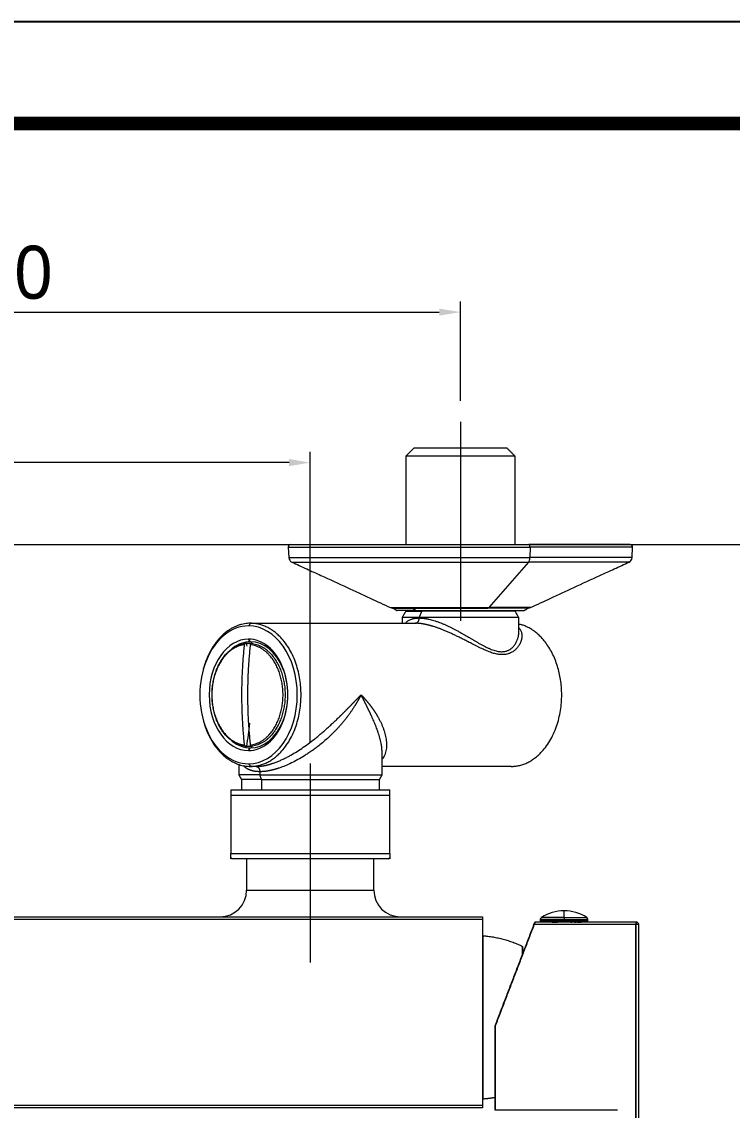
# Model space of a CAD drawing. Extents: x 4035 to 5163, y 0 to 827.
# Drawn here: x 4329.4 to 4463.4, y 621.5 to 826.8 of the extents above; entities that cross this region are included whole.
import ezdxf

# ---------------------------------------------------------------- set-up
doc = ezdxf.new("R2010")
doc.units = 0
doc.header["$LTSCALE"] = 30
doc.header["$MEASUREMENT"] = 0
doc.header["$PDMODE"] = 3
doc.header["$PDSIZE"] = -10
doc.linetypes.add('CENTER', pattern=[2, 1.25, -0.25, 0.25, -0.25])
doc.linetypes.add('HIDDEN2', pattern=[4.7625, 3.175, -1.5875])
doc.layers.get('0').update_dxf_attribs({"linetype": 'CONTINUOUS'})
doc.layers.get('DEFPOINTS').update_dxf_attribs({"linetype": 'CONTINUOUS'})
for name, color, linetype in [('1', 7, 'CONTINUOUS'), ('2', 1, 'HIDDEN2'), ('DEF_LAYER_ASSEM_MEMBER', 7, 'CONTINUOUS')]:
    doc.layers.add(name, color=color, linetype=linetype)
doc.styles.add('Daelim Dimension', font='NanumGothic.ttf')
doc.dimstyles.new('DEFAULT', dxfattribs={"dimscale": 2, "dimtxt": 2, "dimasz": 2, "dimexe": 0, "dimexo": 2, "dimgap": 1, "dimtad": 1, "dimdec": 1, "dimzin": 9, "dimdsep": 46, "dimtxsty": 'Daelim Dimension', "dimcen": 0.5, "dimclrd": 252, "dimclre": 252, "dimclrt": 3, "dimadec": 1, "dimazin": 0, "dimtfac": 1, "dimtdec": 1, "dimtix": 1, "dimtmove": 0, "dimatfit": 3, "dimfxl": 1, "dimtolj": 1, "dimtzin": 1, "dimlwd": 9, "dimlwe": 9, "dimarcsym": 0})

# ---------------------------------------------------------------- blocks, each defined once
blk = doc.blocks.new('*D6')
at = {"color": 5, "lineweight": 9, "ltscale": 0.5, "transparency": 16777216}
for p, q in [((4233.83, 690.87), (4233.83, 745.65)), ((4383.83, 690.87), (4383.83, 745.65)), ((4379.83, 743.65), (4237.83, 743.65))]:
    blk.add_line(p, q, dxfattribs=at)
at = {"color": 5, "ltscale": 0.5, "transparency": 16777216}
for points in [[(4237.83, 744.32), (4237.83, 742.98), (4233.83, 743.65)], [(4379.83, 744.32), (4379.83, 742.98), (4383.83, 743.65)]]:
    blk.add_solid(points, dxfattribs=at)
at = {"layer": 'DEFPOINTS', "color": 0, "ltscale": 0.5, "transparency": 16777216}
for p in [(4233.83, 743.65), (4233.83, 686.87), (4383.83, 686.87)]:
    blk.add_point(p, dxfattribs=at)
at = {"color": 7, "ltscale": 0.5, "transparency": 16777216, "insert": (4308.83, 751.08), "char_height": 10, "attachment_point": 5, "style": 'Daelim Dimension'}
blk.add_mtext('\\A1;150', dxfattribs=at)
blk = doc.blocks.new('*D11')
at = {"color": 5, "lineweight": 9, "ltscale": 0.5, "transparency": 16777216}
for p, q in [((4211.31, 618.47), (4211.31, 504.8)), ((4445.76, 563.49), (4445.76, 504.8)), ((4215.31, 506.8), (4441.76, 506.8))]:
    blk.add_line(p, q, dxfattribs=at)
at = {"color": 5, "ltscale": 0.5, "transparency": 16777216}
for points in [[(4215.31, 507.46), (4215.31, 506.13), (4211.31, 506.8)], [(4441.76, 507.46), (4441.76, 506.13), (4445.76, 506.8)]]:
    blk.add_solid(points, dxfattribs=at)
at = {"layer": 'DEFPOINTS', "color": 0, "ltscale": 0.5, "transparency": 16777216}
for p in [(4211.31, 622.47), (4445.76, 567.49), (4445.76, 506.8)]:
    blk.add_point(p, dxfattribs=at)
at = {"color": 7, "ltscale": 0.5, "transparency": 16777216, "insert": (4328.53, 514.5), "char_height": 10, "attachment_point": 5, "style": 'Daelim Dimension'}
blk.add_mtext('\\A1;234.4', dxfattribs=at)
blk = doc.blocks.new('*D14')
at = {"color": 5, "lineweight": 9, "ltscale": 0.5, "transparency": 16777216}
for p, q in [((4206.43, 755.31), (4206.43, 774.03)), ((4210.43, 772.03), (4408.14, 772.03)), ((4412.14, 755.31), (4412.14, 774.03))]:
    blk.add_line(p, q, dxfattribs=at)
at = {"color": 5, "ltscale": 0.5, "transparency": 16777216}
for points in [[(4210.43, 772.7), (4210.43, 771.37), (4206.43, 772.03)], [(4408.14, 772.7), (4408.14, 771.37), (4412.14, 772.03)]]:
    blk.add_solid(points, dxfattribs=at)
at = {"layer": 'DEFPOINTS', "color": 0, "ltscale": 0.5, "transparency": 16777216}
for p in [(4412.14, 772.03), (4206.43, 751.31), (4412.14, 751.31)]:
    blk.add_point(p, dxfattribs=at)
at = {"color": 7, "ltscale": 0.5, "transparency": 16777216, "insert": (4309.28, 779.48), "char_height": 10, "attachment_point": 5, "style": 'Daelim Dimension'}
blk.add_mtext('\\A1;150~220', dxfattribs=at)

msp = doc.modelspace()

# ---------------------------------------------------------------- linework, layer by layer
at = {"lineweight": 18}
msp.add_line((4135.99, 728.2), (4946.87, 728.2), dxfattribs=at)
at = {"ltscale": 0.5}
msp.add_lwpolyline([(4035.03, 0), (5163.43, 0), (5163.43, 826.8), (4035.03, 826.8)], close=True, dxfattribs=at)
at = {"color": 5, "linetype": 'ByBlock', "lineweight": 200, "const_width": 2.6}
msp.add_lwpolyline([(4053.17, 35.4), (5145.17, 35.4), (5145.17, 807.6), (4053.17, 807.6)], close=True, dxfattribs=at)
at = {"layer": '1', "color": 7, "linetype": 'Continuous', "lineweight": 18}
for p, q in [((4420.94, 746.34), (4403.34, 746.34)), ((4422.44, 744.84), (4401.84, 744.84)), ((4401.84, 744.84), (4401.84, 728.2)), ((4422.44, 728.2), (4422.44, 744.84)), ((4379.67, 727.68), (4379.77, 725.73)), ((4380.17, 728.2), (4424.93, 728.2)), ((4424.93, 728.2), (4425.06, 728.2)), ((4444.11, 728.2), (4425.06, 728.2)), ((4444.51, 725.73), (4444.61, 727.68)), ((4399.36, 716.2), (4417.23, 716.2)), ((4403.66, 715.73), (4400.14, 715.73)), ((4401.84, 715.73), (4401.84, 715.63)), ((4401.84, 715.63), (4404.86, 715.63)), ((4403.66, 715.73), (4424.14, 715.73)), ((4422.44, 715.63), (4404.86, 715.63)), ((4417.23, 716.2), (4417.31, 716.2)), ((4424.92, 716.2), (4417.31, 716.2)), ((4422.44, 715.63), (4422.44, 715.73)), ((4372.54, 713.34), (4403.66, 713.34)), ((4401.14, 714.42), (4401.14, 713.34)), ((4423.14, 711.59), (4423.14, 714.42)), ((4397.36, 684.76), (4397.36, 689.11)), ((4370.36, 686.72), (4370.36, 684.76)), ((4374.31, 684.76), (4370.36, 684.76)), ((4370.36, 684.76), (4370.86, 683.9)), ((4374.66, 683.9), (4370.86, 683.9)), ((4370.86, 683.9), (4370.86, 681.9)), ((4374.31, 684.76), (4397.36, 684.76)), ((4374.66, 683.9), (4396.86, 683.9)), ((4396.86, 683.9), (4397.36, 684.76)), ((4396.86, 681.9), (4396.86, 683.9)), ((4427.18, 657.44), (4427.18, 657.19)), ((4431.68, 657.09), (4427.28, 657.09)), ((4431.68, 657.09), (4436.08, 657.09)), ((4436.18, 657.19), (4436.18, 657.44)), ((4426, 656.49), (4426.19, 656.99)), ((4426.06, 656.49), (4426.26, 656.99)), ((4428.43, 656.99), (4428.43, 656.99)), ((4429.09, 656.99), (4429.09, 656.99)), ((4429.1, 656.99), (4429.1, 656.99)), ((4429.58, 656.99), (4429.58, 656.99)), ((4429.73, 656.99), (4429.73, 656.99)), ((4430.43, 656.99), (4430.43, 656.99)), ((4432.93, 656.99), (4432.93, 656.99)), ((4433.63, 656.99), (4433.63, 656.99)), ((4433.78, 656.99), (4433.78, 656.99)), ((4434.27, 656.99), (4434.27, 656.99)), ((4434.28, 656.99), (4434.28, 656.99)), ((4434.93, 656.99), (4434.93, 656.99)), ((4445.76, 567.49), (4445.76, 656.49)), ((4416.36, 654.39), (4416.36, 623.59)), ((4423.79, 652.39), (4423.79, 650.89)), ((4423.86, 652.39), (4423.86, 651.04)), ((4418.69, 621.49), (4418.69, 637.45)), ((4418.76, 621.49), (4418.76, 637.45))]:
    msp.add_line(p, q, dxfattribs=at)
at = {"layer": '1', "color": 7, "linetype": 'Continuous', "lineweight": 13}
for p, q in [((4379.67, 727.68), (4425.13, 727.68)), ((4425.13, 727.68), (4425.26, 727.68)), ((4425.26, 727.68), (4425.22, 725.73)), ((4444.61, 727.68), (4425.26, 727.68)), ((4379.77, 725.73), (4425.09, 725.73)), ((4380.35, 724.88), (4424.85, 724.88)), ((4424.99, 724.88), (4417.48, 716.3)), ((4424.85, 724.88), (4424.99, 724.88)), ((4443.93, 724.88), (4424.99, 724.88)), ((4425.09, 725.73), (4425.22, 725.73)), ((4444.51, 725.73), (4425.22, 725.73)), ((4398.94, 716.3), (4417.4, 716.3)), ((4403.66, 715.73), (4403.14, 716.2)), ((4404.86, 715.73), (4404.86, 715.63)), ((4417.4, 716.3), (4417.48, 716.3)), ((4425.34, 716.3), (4417.48, 716.3)), ((4404.36, 714.42), (4404.36, 714.34)), ((4372.54, 709.84), (4372.19, 710.34)), ((4372.19, 689.34), (4372.54, 689.84)), ((4372.19, 686.84), (4372.54, 686.34)), ((4374.66, 683.9), (4374.31, 684.76)), ((4374.66, 683.9), (4374.66, 681.9)), ((4431.68, 657.86), (4431.68, 659.09)), ((4431.68, 657.44), (4427.18, 657.44)), ((4431.68, 657.19), (4427.18, 657.19)), ((4431.68, 657.86), (4427.41, 657.86)), ((4431.68, 657.86), (4435.95, 657.86)), ((4431.68, 657.86), (4431.68, 657.44)), ((4431.68, 657.44), (4436.18, 657.44)), ((4431.68, 657.44), (4431.68, 657.19)), ((4431.68, 657.19), (4436.18, 657.19)), ((4431.68, 657.19), (4431.68, 657.09)), ((4429.09, 656.99), (4428.43, 656.99)), ((4429.1, 656.99), (4429.13, 656.99)), ((4429.13, 656.99), (4429.13, 656.99)), ((4429.43, 656.99), (4429.43, 656.99)), ((4429.43, 656.99), (4429.58, 656.99)), ((4429.73, 656.99), (4430.21, 656.99)), ((4430.21, 656.99), (4430.21, 656.99)), ((4433.15, 656.99), (4433.15, 656.99)), ((4433.78, 656.99), (4433.93, 656.99)), ((4433.93, 656.99), (4433.93, 656.99)), ((4434.23, 656.99), (4434.27, 656.99)), ((4434.23, 656.99), (4434.23, 656.99)), ((4434.28, 656.99), (4434.93, 656.99)), ((4445.19, 656.99), (4445.19, 656.49)), ((4445.19, 567.49), (4445.19, 656.49)), ((4445.26, 656.99), (4445.26, 656.49)), ((4445.26, 567.49), (4445.26, 656.49)), ((4445.76, 656.49), (4445.26, 656.49)), ((4441.69, 621.49), (4418.69, 621.49)), ((4441.76, 621.49), (4418.76, 621.49))]:
    msp.add_line(p, q, dxfattribs=at)
at = {"layer": '1', "color": 7, "linetype": 'Continuous', "lineweight": 18}
for centre, radius, start, end in [((4380.17, 727.7), 0.5, 90, 183), ((4444.11, 727.7), 0.5, 357, 90), ((4380.77, 725.78), 1, 183, 245.2249), ((4443.51, 725.78), 1, 294.7751, 357), ((4399.36, 717.2), 1, 245.2249, 270), ((4424.92, 717.2), 1, 270, 294.7751), ((4431.68, 651.09), 8, 90, 122.231), ((4431.68, 651.09), 8, 57.769, 90), ((4427.68, 657.44), 0.5, 122.2309, 180), ((4427.28, 657.19), 0.1, 180, 270), ((4428.33, 656.99), 0.1, 1.5, 90), ((4429, 656.99), 0.1, 0, 89.9995), ((4434.37, 656.99), 0.1, 90.0005, 180), ((4435.03, 656.99), 0.1, 90, 178.5), ((4435.68, 657.44), 0.5, 0, 57.7691), ((4436.08, 657.19), 0.1, 270, 0), ((4445.26, 656.49), 0.5, 0, 90)]:
    msp.add_arc(centre, radius, start, end, dxfattribs=at)
at = {"layer": '1', "color": 7, "linetype": 'Continuous', "lineweight": 13}
for centre, major_axis, ratio, start_param, end_param in [((4425.06, 727.7), (0, -0.5), 0.404135, 1.570796, 3.141593), ((4425.06, 727.7), (0, -0.5), 0.404135, 1.518436, 1.570796), ((4424.82, 725.78), (0, 1), 0.404135, 3.574, 4.660029), ((4417.31, 717.2), (0, -1), 0.404135, 0, 0.432408), ((4429.06, 656.99), (0, -0.1), 0.749281, 1.570796, 3.141593), ((4429.36, 656.99), (0, 0.1), 0.662252, 4.712389, 6.283151), ((4434, 656.99), (0, -0.1), 0.662252, 3.141593, 4.712389), ((4434.3, 656.99), (0, 0.1), 0.749281, 0.000034, 1.570796), ((4431.68, 656.99), (-3.25, 0), 0.000001, 4.213512, 4.243417)]:
    msp.add_ellipse(centre, major_axis=major_axis, ratio=ratio, start_param=start_param, end_param=end_param, dxfattribs=at)
at = {"layer": '1', "color": 7, "linetype": 'Continuous', "lineweight": 18}
for centre, major_axis, ratio, start_param, end_param in [((4372.19, 699.84), (0, 13), 0.707107, 0, 3.141593), ((4372.19, 699.84), (0, 13), 0.707107, 3.141593, 6.283185), ((4372.19, 699.84), (0, -10.5), 0.707107, 3.141593, 6.283185), ((4372.54, 699.84), (0, 10), 0.707107, 0, 0.491757), ((4344.4, 699.84), (0, 40), 0.707107, 4.943591, 4.957875), ((4372.19, 699.84), (0, -10.5), 0.707107, 0, 3.141593), ((4372.54, 699.84), (0, -10), 0.707107, 0, 3.141593), ((4344.4, 699.84), (0, 40), 0.707107, 4.466903, 4.578246), ((4372.54, 699.84), (0, 10), 0.707107, 2.63506, 3.141593), ((4429.01, 656.99), (0, 0.1), 0.799, 4.738349, 5.728647), ((4429.62, 656.99), (0, 0.1), 0.364402, 0, 1.570815), ((4429.67, 656.99), (0, 0.1), 0.601331, 4.738816, 6.283435), ((4430.17, 656.99), (0, -0.1), 0.451977, 1.596951, 3.141574), ((4430.53, 656.99), (0.1, 0), 1, 1.570761, 3.14161), ((4432.83, 656.99), (-0.1, 0), 1, 3.1416, 4.712399), ((4433.19, 656.99), (0, 0.1), 0.451977, 0.000032, 1.544729), ((4433.69, 656.99), (0, 0.1), 0.601331, 6.283061, 7.827678), ((4433.74, 656.99), (0, 0.1), 0.364402, 4.712418, 6.283135), ((4434.36, 656.99), (0.0001, 0.1), 0.799, 0.554864, 1.545057)]:
    msp.add_ellipse(centre, major_axis=major_axis, ratio=ratio, start_param=start_param, end_param=end_param, dxfattribs=at)
for points, degree in [([(4403.34, 746.34), (4401.84, 744.84)], 1), ([(4422.44, 744.84), (4420.94, 746.34)], 1), ([(4399.38, 716.23), (4400.14, 715.73)], 1), ([(4401.84, 715.63), (4401.14, 714.42)], 1), ([(4423.14, 714.42), (4422.44, 715.63)], 1), ([(4424.14, 715.73), (4424.87, 716.2)], 1), ([(4371.83, 709.56), (4371.66, 709.56)], 1), ([(4371.83, 709.56), (4371.89, 709.57), (4372.01, 709.58), (4372.18, 709.59), (4372.3, 709.59), (4372.36, 709.59)], 3), ([(4372.36, 709.59), (4372.42, 709.59), (4372.53, 709.59), (4372.71, 709.58), (4372.83, 709.57), (4372.89, 709.56)], 3), ([(4372.89, 709.56), (4372.72, 709.56)], 1), ([(4371.66, 690.12), (4371.83, 690.12)], 1), ([(4372.89, 690.12), (4372.83, 690.11), (4372.71, 690.1), (4372.53, 690.09), (4372.42, 690.09), (4372.36, 690.09)], 3), ([(4372.72, 690.12), (4372.89, 690.12)], 1), ([(4373.6, 686.34), (4372.54, 686.34)], 1), ([(4421.69, 686.34), (4397.36, 686.34)], 1), ([(4368.83, 680.9), (4368.83, 669.9)], 1), ([(4398.83, 669.9), (4398.83, 680.9)], 1), ([(4368.82, 669.13), (4369.06, 668.89)], 1), ([(4398.6, 668.89), (4398.84, 669.14)], 1), ([(4418.69, 637.45), (4426, 656.49)], 1), ([(4418.76, 637.45), (4426.06, 656.49)], 1), ([(4445.19, 656.99), (4426.19, 656.99)], 1), ([(4445.26, 656.99), (4426.26, 656.99)], 1), ([(4430.21, 656.99), (4430.23, 656.99), (4430.25, 656.99), (4430.29, 656.99), (4430.33, 656.99), (4430.36, 656.99), (4430.39, 656.99), (4430.41, 656.99), (4430.43, 656.99), (4430.43, 656.99), (4430.43, 656.99)], 3)]:
    msp.add_open_spline(points, degree=degree, dxfattribs=at)
for points, knots in [([(4380.35, 724.88), (4381.27, 724.45), (4383.06, 723.63), (4386.56, 722.04), (4390.61, 720.18), (4394.98, 718.14), (4397.68, 716.88), (4398.94, 716.3)], [0, 0, 0, 0, 0.155397, 0.299083, 0.558929, 0.791209, 1, 1, 1, 1]), ([(4425.34, 716.3), (4426.61, 716.88), (4429.31, 718.14), (4433.67, 720.18), (4437.73, 722.04), (4441.22, 723.63), (4443.01, 724.45), (4443.93, 724.88)], [0, 0, 0, 0, 0.208791, 0.441071, 0.700917, 0.844603, 1, 1, 1, 1]), ([(4405.57, 713.12), (4405.56, 713.12), (4405.51, 713.13), (4405.45, 713.15), (4405.37, 713.16), (4405.3, 713.17), (4405.22, 713.19), (4405.15, 713.2), (4405.08, 713.21), (4405, 713.22), (4404.93, 713.24), (4404.86, 713.25), (4404.79, 713.26), (4404.72, 713.27), (4404.65, 713.27), (4404.58, 713.28), (4404.51, 713.29), (4404.44, 713.3), (4404.37, 713.3), (4404.31, 713.31), (4404.24, 713.32), (4404.17, 713.32), (4404.11, 713.33), (4404.04, 713.33), (4403.97, 713.33), (4403.91, 713.34), (4403.85, 713.34), (4403.78, 713.34), (4403.72, 713.34), (4403.68, 713.34), (4403.66, 713.34)], [0, 0, 0, 0, 0.024084, 0.060724, 0.097304, 0.133829, 0.1703, 0.206719, 0.24309, 0.279414, 0.315694, 0.351932, 0.388131, 0.424294, 0.460423, 0.49652, 0.532589, 0.568631, 0.604649, 0.640646, 0.676624, 0.712585, 0.748533, 0.78447, 0.820398, 0.85632, 0.892239, 0.928157, 0.964076, 1, 1, 1, 1]), ([(4371.66, 709.56), (4371.65, 709.56), (4371.63, 709.56), (4371.62, 709.55), (4371.61, 709.55), (4371.6, 709.55), (4371.59, 709.55), (4371.57, 709.54), (4371.56, 709.53), (4371.55, 709.51), (4371.54, 709.51), (4371.53, 709.5), (4371.53, 709.49), (4371.51, 709.48), (4371.5, 709.46), (4371.49, 709.44), (4371.49, 709.44), (4371.48, 709.42), (4371.48, 709.41), (4371.47, 709.39), (4371.46, 709.37), (4371.45, 709.34), (4371.45, 709.32), (4371.45, 709.31)], [0, 0, 0, 0, 0.125, 0.125, 0.1875, 0.1875, 0.25, 0.25, 0.375, 0.375, 0.4375, 0.4375, 0.5, 0.5, 0.625, 0.625, 0.6875, 0.6875, 0.75, 0.75, 0.875, 0.875, 1, 1, 1, 1]), ([(4372.72, 709.56), (4372.71, 709.56), (4372.69, 709.56), (4372.68, 709.55), (4372.67, 709.55), (4372.66, 709.55), (4372.65, 709.55), (4372.63, 709.54), (4372.62, 709.53), (4372.61, 709.51), (4372.6, 709.51), (4372.59, 709.5), (4372.59, 709.49), (4372.57, 709.48), (4372.56, 709.46), (4372.55, 709.44), (4372.55, 709.44), (4372.54, 709.42), (4372.54, 709.41), (4372.53, 709.39), (4372.52, 709.37), (4372.52, 709.34), (4372.51, 709.32), (4372.51, 709.31)], [0, 0, 0, 0, 0.125, 0.125, 0.1875, 0.1875, 0.25, 0.25, 0.375, 0.375, 0.4375, 0.4375, 0.5, 0.5, 0.625, 0.625, 0.6875, 0.6875, 0.75, 0.75, 0.875, 0.875, 1, 1, 1, 1]), ([(4371.45, 690.37), (4371.45, 690.36), (4371.45, 690.34), (4371.46, 690.31), (4371.46, 690.31), (4371.47, 690.29), (4371.47, 690.28), (4371.48, 690.26), (4371.49, 690.24), (4371.5, 690.22), (4371.5, 690.22), (4371.51, 690.2), (4371.52, 690.2), (4371.53, 690.18), (4371.54, 690.17), (4371.56, 690.16), (4371.56, 690.15), (4371.57, 690.14), (4371.58, 690.14), (4371.6, 690.13), (4371.61, 690.13), (4371.63, 690.12), (4371.65, 690.12), (4371.66, 690.12)], [0, 0, 0, 0, 0.125, 0.125, 0.1875, 0.1875, 0.25, 0.25, 0.375, 0.375, 0.4375, 0.4375, 0.5, 0.5, 0.625, 0.625, 0.6875, 0.6875, 0.75, 0.75, 0.875, 0.875, 1, 1, 1, 1]), ([(4372.36, 690.09), (4372.3, 690.09), (4372.18, 690.09), (4372.01, 690.1), (4371.89, 690.11), (4371.83, 690.12)], [0, 0, 0, 0, 0.333333, 0.666667, 1, 1, 1, 1]), ([(4372.51, 690.37), (4372.51, 690.36), (4372.52, 690.34), (4372.52, 690.31), (4372.52, 690.31), (4372.53, 690.29), (4372.53, 690.28), (4372.54, 690.26), (4372.55, 690.24), (4372.56, 690.22), (4372.56, 690.22), (4372.57, 690.2), (4372.58, 690.2), (4372.59, 690.18), (4372.6, 690.17), (4372.62, 690.16), (4372.62, 690.15), (4372.63, 690.14), (4372.64, 690.14), (4372.66, 690.13), (4372.67, 690.13), (4372.69, 690.12), (4372.71, 690.12), (4372.72, 690.12)], [0, 0, 0, 0, 0.125, 0.125, 0.1875, 0.1875, 0.25, 0.25, 0.375, 0.375, 0.4375, 0.4375, 0.5, 0.5, 0.625, 0.625, 0.6875, 0.6875, 0.75, 0.75, 0.875, 0.875, 1, 1, 1, 1]), ([(4397.36, 689.1), (4397.36, 689.35), (4397.34, 689.66), (4397.3, 689.98), (4397.29, 690.04)], [0, 0, 0, 0, 0.825106, 1, 1, 1, 1]), ([(4373.6, 686.34), (4373.62, 686.34), (4373.64, 686.34), (4373.68, 686.34), (4373.71, 686.34), (4373.75, 686.34), (4373.78, 686.34), (4373.82, 686.34), (4373.86, 686.34), (4373.89, 686.35), (4373.93, 686.35), (4373.97, 686.35), (4374, 686.35), (4374.04, 686.35), (4374.08, 686.36), (4374.12, 686.36), (4374.15, 686.36), (4374.19, 686.36), (4374.23, 686.37), (4374.27, 686.37), (4374.3, 686.37), (4374.34, 686.38), (4374.38, 686.38), (4374.42, 686.39), (4374.46, 686.39), (4374.5, 686.39), (4374.54, 686.4), (4374.57, 686.4), (4374.61, 686.41), (4374.65, 686.41), (4374.69, 686.42), (4374.73, 686.42), (4374.77, 686.43), (4374.8, 686.44), (4374.83, 686.44), (4374.84, 686.44)], [0, 0, 0, 0, 0.030493, 0.06099, 0.091494, 0.122003, 0.152518, 0.18304, 0.213569, 0.244105, 0.274649, 0.305201, 0.335761, 0.36633, 0.396908, 0.427496, 0.458094, 0.488702, 0.519321, 0.549951, 0.580593, 0.611246, 0.641911, 0.672589, 0.70328, 0.733984, 0.764701, 0.795433, 0.826179, 0.85694, 0.887716, 0.918507, 0.949314, 0.980138, 1, 1, 1, 1]), ([(4368.83, 681.9), (4368.83, 681.9), (4368.83, 681.87), (4368.83, 681.78), (4368.83, 681.59), (4368.83, 681.21), (4368.83, 680.9)], [0, 0, 0, 0, 0.25, 0.25, 0.5, 1, 1, 1, 1]), ([(4398.83, 680.9), (4398.83, 681.21), (4398.83, 681.59), (4398.83, 681.78), (4398.83, 681.87), (4398.83, 681.9), (4398.83, 681.9)], [0, 0, 0, 0, 0.5, 0.75, 0.75, 1, 1, 1, 1]), ([(4368.83, 668.9), (4368.83, 668.9), (4368.83, 668.92), (4368.83, 669.01), (4368.83, 669.21), (4368.83, 669.58), (4368.83, 669.9)], [0, 0, 0, 0, 0.25, 0.25, 0.5, 1, 1, 1, 1]), ([(4398.83, 669.9), (4398.83, 669.58), (4398.83, 669.21), (4398.83, 669.01), (4398.83, 668.92), (4398.83, 668.9), (4398.83, 668.9)], [0, 0, 0, 0, 0.500358, 0.750537, 0.750537, 1, 1, 1, 1]), ([(4430.41, 656.99), (4430.41, 657), (4430.42, 657.02), (4430.43, 657.05), (4430.44, 657.07), (4430.46, 657.08), (4430.47, 657.09)], [0, 0, 0, 0, 0.233252, 0.484789, 0.744459, 1, 1, 1, 1]), ([(4432.85, 657.09), (4432.85, 657.09), (4432.86, 657.09), (4432.89, 657.09), (4432.93, 657.08), (4432.96, 657.08), (4432.98, 657.08)], [0, 0, 0, 0, 0.264121, 0.518762, 0.764025, 1, 1, 1, 1]), ([(4432.89, 657.09), (4432.9, 657.08), (4432.92, 657.07), (4432.94, 657.05), (4432.95, 657.02), (4432.95, 657), (4432.95, 656.99)], [0, 0, 0, 0, 0.255541, 0.515211, 0.766748, 1, 1, 1, 1]), ([(4429.58, 656.99), (4429.6, 656.99), (4429.62, 656.99), (4429.66, 656.99), (4429.7, 656.99), (4429.72, 656.99), (4429.73, 656.99)], [0, 0, 0, 0, 0.250026, 0.500053, 0.750079, 1, 1, 1, 1]), ([(4432.93, 656.99), (4432.93, 656.99), (4432.93, 656.99), (4432.95, 656.99), (4432.97, 656.99), (4433, 656.99), (4433.04, 656.99), (4433.08, 656.99), (4433.11, 656.99), (4433.14, 656.99), (4433.15, 656.99)], [0, 0, 0, 0, 0.125003, 0.250006, 0.375009, 0.500011, 0.625014, 0.750017, 0.87502, 1, 1, 1, 1]), ([(4433.63, 656.99), (4433.64, 656.99), (4433.67, 656.99), (4433.7, 656.99), (4433.74, 656.99), (4433.77, 656.99), (4433.78, 656.99)], [0, 0, 0, 0, 0.25, 0.5, 0.75, 1, 1, 1, 1])]:
    msp.add_open_spline(points, degree=3, knots=knots, dxfattribs=at)
at = {"layer": '1', "color": 7, "linetype": 'Continuous', "lineweight": 13}
for points in [[(4404.36, 714.42), (4404.86, 715.63)], [(4372.54, 713.34), (4372.19, 712.84)], [(4374.31, 685.34), (4374.31, 684.76)], [(4445.19, 656.49), (4426, 656.49)], [(4445.26, 656.49), (4426.06, 656.49)]]:
    msp.add_open_spline(points, degree=1, dxfattribs=at)
at = {"layer": '1', "color": 7, "linetype": 'Continuous', "lineweight": 18}
for points, weights in [([(4372.54, 713.34), (4366.04, 713.34), (4363.66, 704.77)], [1, 0.779817530114, 0.890679394809]), ([(4404.36, 714.42), (4401.14, 714.42), (4401.14, 714.42)], [1, 0.853595200825, 0.853553403658]), ([(4371.45, 690.37), (4370.42, 699.84), (4371.45, 709.31)], [1, 0.988285086291, 1]), ([(4372.51, 709.31), (4371.48, 699.84), (4372.51, 690.37)], [1, 0.988285086291, 1]), ([(4363.85, 694.27), (4366.39, 686.34), (4372.54, 686.34)], [0.881865200639, 0.789162643617, 1]), ([(4368.83, 681.9), (4368.83, 681.9), (4383.83, 681.9)], [1, 0.707106781169, 1]), ([(4383.83, 681.9), (4398.83, 681.9), (4398.83, 681.9)], [1, 0.707106781204, 1]), ([(4368.83, 680.9), (4372.7, 680.9), (4383.83, 680.9)], [1, 0.820970545354, 1]), ([(4383.83, 680.9), (4394.96, 680.9), (4398.83, 680.9)], [1, 0.820970545354, 1]), ([(4368.83, 669.9), (4372.7, 669.9), (4383.83, 669.9)], [1, 0.820970545354, 1]), ([(4383.83, 669.9), (4394.96, 669.9), (4398.83, 669.9)], [1, 0.820970545354, 1]), ([(4383.83, 668.9), (4371.25, 668.9), (4369.06, 668.9)], [1, 0.742107764456, 0.93836335184]), ([(4398.6, 668.9), (4396.42, 668.9), (4383.83, 668.9)], [0.938398202431, 0.742084868253, 1]), ([(4416.36, 654.39), (4420.3, 654.13), (4423.86, 652.39)], [1, 0.980995767423, 0.999999835078]), ([(4418.7, 623.88), (4417.54, 623.66), (4416.36, 623.59)], [0.991966631605, 0.994233702581, 1])]:
    msp.add_rational_spline(points, weights, degree=2, dxfattribs=at)
for points, weights, knots in [([(4372.54, 686.34), (4382.09, 686.34), (4382.09, 699.84), (4382.09, 713.34), (4372.54, 713.34)], [1, 0.707106779268, 1, 0.707106779268, 1], [0, 0, 0, 0.5, 0.5, 1, 1, 1]), ([(4423.14, 714.42), (4423.14, 714.42), (4419.92, 714.42), (4412.14, 714.42), (4404.36, 714.42)], [0.8535534014, 0.853511581946, 1, 0.707106778929, 1], [0, 0, 0, 0.333397, 0.333397, 1, 1, 1]), ([(4421.69, 686.34), (4431.23, 686.34), (4431.23, 699.84), (4431.23, 711.41), (4423.15, 713.18)], [1, 0.707106784669, 1, 0.738080232546, 0.944603986432], [0, 0, 0, 0.527913, 0.527913, 1, 1, 1]), ([(4371.45, 709.31), (4365.27, 708.61), (4365.27, 699.84), (4365.27, 691.07), (4371.45, 690.37)], [1, 0.734500251925, 1, 0.734500251925, 1], [0, 0, 0, 0.5, 0.5, 1, 1, 1]), ([(4371.66, 690.12), (4365.3, 690.81), (4365.3, 699.84), (4365.3, 708.87), (4371.66, 709.56)], [1, 0.733799385723, 1, 0.733799385723, 1], [0, 0, 0, 0.5, 0.5, 1, 1, 1]), ([(4372.51, 690.37), (4378.69, 691.07), (4378.69, 699.84), (4378.69, 708.61), (4372.51, 709.31)], [1, 0.734500251925, 1, 0.734500251925, 1], [0, 0, 0, 0.5, 0.5, 1, 1, 1]), ([(4372.72, 709.56), (4379.08, 708.87), (4379.08, 699.84), (4379.08, 690.81), (4372.72, 690.12)], [1, 0.733799385723, 1, 0.733799385723, 1], [0, 0, 0, 0.5, 0.5, 1, 1, 1])]:
    msp.add_rational_spline(points, weights, degree=2, knots=knots, dxfattribs=at)
at = {"layer": '1', "color": 7, "linetype": 'Continuous', "lineweight": 13}
for points, knots in [([(4401.75, 713.36), (4401.79, 713.41), (4401.9, 713.53), (4402.09, 713.7), (4402.34, 713.86), (4402.61, 714.01), (4402.82, 714.09), (4402.95, 714.14), (4403, 714.15), (4403.05, 714.17), (4403.1, 714.18), (4403.16, 714.2), (4403.21, 714.21), (4403.26, 714.22), (4403.31, 714.23), (4403.37, 714.25), (4403.42, 714.26), (4403.48, 714.27), (4403.53, 714.28), (4403.59, 714.28), (4403.64, 714.29), (4403.7, 714.3), (4403.76, 714.31), (4403.82, 714.31), (4403.88, 714.32), (4403.93, 714.32), (4403.99, 714.33), (4404.05, 714.33), (4404.12, 714.33), (4404.18, 714.34), (4404.24, 714.34), (4404.3, 714.34), (4404.34, 714.34), (4404.36, 714.34)], [0, 0, 0, 0, 0.081719, 0.200494, 0.316524, 0.429976, 0.541027, 0.55898, 0.576903, 0.594795, 0.612658, 0.630492, 0.648299, 0.666079, 0.683833, 0.701562, 0.719267, 0.736948, 0.754607, 0.772245, 0.789863, 0.80746, 0.825039, 0.8426, 0.860144, 0.877672, 0.895186, 0.912685, 0.93017, 0.947644, 0.965106, 0.982558, 1, 1, 1, 1]), ([(4404.36, 714.34), (4404.37, 714.34), (4404.39, 714.34), (4404.42, 714.34), (4404.46, 714.34), (4404.49, 714.34), (4404.52, 714.34), (4404.55, 714.34), (4404.58, 714.34), (4404.61, 714.33), (4404.65, 714.33), (4404.68, 714.33), (4404.71, 714.33), (4404.74, 714.33), (4404.77, 714.33), (4404.81, 714.32), (4404.84, 714.32), (4404.87, 714.32), (4404.91, 714.32), (4404.94, 714.31), (4404.97, 714.31), (4405, 714.31), (4405.04, 714.3), (4405.07, 714.3), (4405.11, 714.3), (4405.14, 714.29), (4405.17, 714.29), (4405.21, 714.29), (4405.24, 714.28), (4405.28, 714.28), (4405.31, 714.27), (4405.34, 714.27), (4405.38, 714.26), (4405.41, 714.26), (4405.45, 714.25), (4405.48, 714.25), (4405.52, 714.24), (4405.55, 714.24), (4405.59, 714.23), (4405.62, 714.23), (4405.66, 714.22), (4405.7, 714.21), (4405.73, 714.21), (4405.77, 714.2), (4405.8, 714.19), (4405.84, 714.19), (4405.88, 714.18), (4405.91, 714.17), (4405.95, 714.17), (4405.98, 714.16), (4406.02, 714.15), (4406.06, 714.14), (4406.09, 714.14), (4406.13, 714.13), (4406.31, 714.09), (4406.64, 714.01), (4407.14, 713.86), (4407.65, 713.7), (4408.16, 713.51), (4408.67, 713.31), (4409.18, 713.09), (4409.71, 712.85), (4410.23, 712.61), (4410.73, 712.35), (4411.23, 712.09), (4411.77, 711.81), (4412.29, 711.52), (4412.81, 711.22), (4413.2, 710.99), (4413.55, 710.79), (4413.81, 710.64), (4414.09, 710.47), (4414.44, 710.27), (4414.84, 710.04), (4415.34, 709.75), (4415.81, 709.48), (4416.3, 709.21), (4416.77, 708.96), (4417.25, 708.72), (4417.72, 708.51), (4418.18, 708.33), (4418.63, 708.18), (4419.03, 708.08), (4419.37, 708.02), (4419.65, 707.99), (4419.97, 707.97), (4420.32, 708), (4420.64, 708.06), (4420.91, 708.14), (4421.13, 708.23), (4421.37, 708.35), (4421.63, 708.51), (4421.89, 708.72), (4422.12, 708.96), (4422.33, 709.21), (4422.51, 709.48), (4422.67, 709.75), (4422.81, 710.04), (4422.9, 710.27), (4422.97, 710.47), (4423.01, 710.64), (4423.05, 710.79), (4423.09, 710.96), (4423.11, 711.13), (4423.13, 711.32), (4423.14, 711.48), (4423.14, 711.57), (4423.14, 711.6)], [0, 0, 0, 0, 0.001551, 0.003102, 0.004654, 0.006206, 0.007759, 0.009312, 0.010865, 0.01242, 0.013974, 0.015529, 0.017085, 0.018642, 0.020199, 0.021756, 0.023315, 0.024874, 0.026433, 0.027994, 0.029555, 0.031117, 0.032679, 0.034243, 0.035807, 0.037372, 0.038938, 0.040505, 0.042073, 0.043642, 0.045211, 0.046782, 0.048353, 0.049926, 0.051499, 0.053074, 0.054649, 0.056226, 0.057804, 0.059383, 0.060963, 0.062544, 0.064126, 0.06571, 0.067294, 0.06888, 0.070467, 0.072056, 0.073645, 0.075236, 0.076828, 0.078422, 0.080017, 0.081613, 0.083211, 0.103342, 0.123909, 0.144946, 0.166482, 0.186183, 0.206631, 0.227844, 0.249835, 0.268625, 0.28878, 0.310306, 0.333208, 0.352118, 0.374859, 0.381445, 0.395666, 0.407191, 0.416456, 0.438893, 0.45796, 0.479667, 0.49933, 0.520718, 0.540521, 0.561645, 0.581496, 0.602293, 0.622258, 0.635914, 0.649442, 0.662881, 0.683051, 0.703494, 0.71672, 0.7303, 0.744262, 0.764115, 0.785238, 0.805041, 0.826429, 0.846092, 0.867799, 0.886864, 0.909303, 0.91857, 0.930093, 0.944298, 0.9509, 0.966487, 0.980372, 0.992553, 1, 1, 1, 1]), ([(4423.15, 712.5), (4423.19, 712.46), (4423.29, 712.35), (4423.42, 712.17), (4423.55, 711.93), (4423.65, 711.67), (4423.71, 711.39), (4423.74, 711.09), (4423.73, 710.77), (4423.69, 710.43), (4423.6, 710.08), (4423.47, 709.74), (4423.33, 709.43), (4423.16, 709.15), (4422.99, 708.9), (4422.81, 708.67), (4422.6, 708.45), (4422.38, 708.24), (4422.13, 708.05), (4421.85, 707.88), (4421.57, 707.73), (4421.27, 707.61), (4420.97, 707.52), (4420.7, 707.47), (4420.47, 707.44), (4420.26, 707.42), (4420.01, 707.42), (4419.72, 707.43), (4419.38, 707.46), (4419.02, 707.52), (4418.64, 707.61), (4418.22, 707.72), (4417.78, 707.87), (4417.32, 708.05), (4416.86, 708.24), (4416.39, 708.45), (4415.93, 708.66), (4415.45, 708.9), (4414.95, 709.14), (4414.47, 709.39), (4414.01, 709.63), (4413.57, 709.85), (4413.05, 710.12), (4412.44, 710.43), (4411.76, 710.77), (4411.11, 711.09), (4410.47, 711.39), (4409.84, 711.67), (4409.24, 711.93), (4408.66, 712.17), (4408.1, 712.38), (4407.56, 712.57), (4407.18, 712.69), (4406.95, 712.76), (4406.87, 712.79), (4406.78, 712.81), (4406.7, 712.84), (4406.62, 712.86), (4406.54, 712.88), (4406.46, 712.91), (4406.38, 712.93), (4406.3, 712.95), (4406.22, 712.97), (4406.14, 712.99), (4406.06, 713.01), (4405.98, 713.03), (4405.9, 713.05), (4405.83, 713.06), (4405.75, 713.08), (4405.67, 713.1), (4405.61, 713.11), (4405.58, 713.12), (4405.57, 713.12)], [0, 0, 0, 0, 0.012745, 0.032247, 0.052095, 0.074061, 0.096254, 0.118716, 0.141486, 0.16649, 0.191457, 0.215563, 0.239365, 0.258224, 0.276617, 0.29457, 0.312112, 0.329274, 0.347844, 0.365842, 0.383325, 0.400353, 0.415813, 0.430976, 0.440648, 0.450338, 0.460065, 0.474624, 0.489127, 0.504244, 0.519676, 0.536751, 0.554281, 0.572329, 0.590951, 0.608185, 0.625802, 0.643832, 0.662306, 0.681251, 0.697256, 0.71341, 0.729726, 0.754503, 0.779261, 0.802037, 0.82449, 0.846659, 0.868585, 0.888427, 0.907923, 0.927108, 0.946021, 0.949025, 0.952021, 0.955009, 0.95799, 0.960963, 0.963929, 0.966887, 0.969839, 0.972783, 0.975721, 0.978653, 0.981578, 0.984497, 0.98741, 0.990318, 0.99322, 0.996116, 0.999008, 1, 1, 1, 1]), ([(4393.4, 699.84), (4393.39, 699.81), (4393.36, 699.77), (4393.33, 699.69), (4393.29, 699.62), (4393.25, 699.54), (4393.21, 699.47), (4393.17, 699.4), (4393.13, 699.32), (4393.09, 699.25), (4393.05, 699.17), (4393.01, 699.1), (4392.97, 699.03), (4392.93, 698.96), (4392.89, 698.88), (4392.85, 698.81), (4392.8, 698.74), (4392.76, 698.67), (4392.72, 698.59), (4392.68, 698.52), (4392.64, 698.45), (4392.59, 698.38), (4392.55, 698.31), (4392.51, 698.24), (4392.47, 698.16), (4392.42, 698.09), (4392.38, 698.02), (4392.34, 697.95), (4392.29, 697.88), (4392.25, 697.81), (4392.12, 697.6), (4391.9, 697.26), (4391.58, 696.79), (4391.26, 696.32), (4390.93, 695.88), (4390.61, 695.45), (4390.28, 695.03), (4389.95, 694.63), (4389.61, 694.23), (4389.27, 693.84), (4388.92, 693.46), (4388.56, 693.08), (4388.03, 692.54), (4387.31, 691.84), (4386.38, 691.01), (4385.52, 690.31), (4384.75, 689.72), (4384.07, 689.24), (4383.4, 688.78), (4382.54, 688.22), (4381.5, 687.61), (4380.28, 686.98), (4379.11, 686.45), (4378.31, 686.15), (4377.88, 686.01), (4377.79, 685.98), (4377.71, 685.95), (4377.62, 685.92), (4377.53, 685.89), (4377.44, 685.87), (4377.36, 685.84), (4377.27, 685.82), (4377.18, 685.79), (4377.1, 685.77), (4377.01, 685.74), (4376.93, 685.72), (4376.84, 685.7), (4376.76, 685.68), (4376.68, 685.66), (4376.59, 685.64), (4376.51, 685.62), (4376.43, 685.6), (4376.35, 685.58), (4376.27, 685.56), (4376.19, 685.55), (4376.1, 685.53), (4376.02, 685.51), (4375.94, 685.5), (4375.87, 685.49), (4375.79, 685.47), (4375.71, 685.46), (4375.63, 685.45), (4375.55, 685.44), (4375.48, 685.42), (4375.4, 685.41), (4375.32, 685.4), (4375.25, 685.4), (4375.17, 685.39), (4375.1, 685.38), (4375.02, 685.37), (4374.95, 685.37), (4374.88, 685.36), (4374.81, 685.36), (4374.73, 685.35), (4374.66, 685.35), (4374.59, 685.34), (4374.52, 685.34), (4374.45, 685.34), (4374.38, 685.34), (4374.33, 685.34), (4374.31, 685.34)], [0, 0, 0, 0, 0.003467, 0.006931, 0.010392, 0.01385, 0.017305, 0.020757, 0.024206, 0.027652, 0.031094, 0.034534, 0.037971, 0.041405, 0.044836, 0.048264, 0.051689, 0.055111, 0.05853, 0.061946, 0.065359, 0.068769, 0.072176, 0.075581, 0.078982, 0.082381, 0.085777, 0.089169, 0.092559, 0.095947, 0.099331, 0.122722, 0.145793, 0.168544, 0.19098, 0.212205, 0.233219, 0.254025, 0.274626, 0.295024, 0.315221, 0.335222, 0.355028, 0.403701, 0.451163, 0.497466, 0.529505, 0.560885, 0.591628, 0.621758, 0.676199, 0.728518, 0.778915, 0.827613, 0.831499, 0.835376, 0.839246, 0.843107, 0.84696, 0.850806, 0.854644, 0.858474, 0.862297, 0.866113, 0.869922, 0.873724, 0.877519, 0.881308, 0.88509, 0.888866, 0.892636, 0.896399, 0.900157, 0.903909, 0.907656, 0.911397, 0.915134, 0.918865, 0.922591, 0.926312, 0.930029, 0.933742, 0.93745, 0.941154, 0.944854, 0.948551, 0.952244, 0.955933, 0.95962, 0.963303, 0.966983, 0.97066, 0.974335, 0.978007, 0.981678, 0.985346, 0.989012, 0.992676, 0.996339, 1, 1, 1, 1]), ([(4374.84, 686.44), (4374.84, 686.44), (4374.86, 686.44), (4374.89, 686.45), (4374.93, 686.46), (4374.97, 686.46), (4375.01, 686.47), (4375.05, 686.48), (4375.09, 686.48), (4375.13, 686.49), (4375.17, 686.5), (4375.21, 686.51), (4375.25, 686.51), (4375.29, 686.52), (4375.33, 686.53), (4375.38, 686.54), (4375.42, 686.55), (4375.46, 686.56), (4375.5, 686.57), (4375.54, 686.58), (4375.58, 686.59), (4375.62, 686.6), (4375.67, 686.61), (4375.71, 686.62), (4375.75, 686.63), (4375.79, 686.64), (4375.83, 686.65), (4375.88, 686.66), (4375.92, 686.67), (4375.96, 686.68), (4376, 686.69), (4376.05, 686.7), (4376.09, 686.72), (4376.13, 686.73), (4376.18, 686.74), (4376.22, 686.75), (4376.26, 686.76), (4376.31, 686.78), (4376.35, 686.79), (4376.39, 686.8), (4376.44, 686.82), (4376.48, 686.83), (4376.52, 686.84), (4376.57, 686.86), (4376.8, 686.93), (4377.24, 687.08), (4377.88, 687.34), (4378.53, 687.63), (4379.21, 687.95), (4380.05, 688.39), (4381.06, 688.98), (4382.23, 689.74), (4383.42, 690.59), (4384.43, 691.35), (4385.24, 692.01), (4385.86, 692.53), (4386.49, 693.07), (4387.09, 693.61), (4387.68, 694.15), (4388.26, 694.68), (4388.83, 695.22), (4389.23, 695.62), (4389.49, 695.87), (4389.59, 695.97), (4389.7, 696.07), (4389.8, 696.17), (4389.9, 696.27), (4390.01, 696.38), (4390.11, 696.48), (4390.21, 696.58), (4390.31, 696.68), (4390.42, 696.79), (4390.52, 696.89), (4390.62, 696.99), (4390.72, 697.09), (4390.82, 697.19), (4390.92, 697.3), (4391.03, 697.4), (4391.13, 697.5), (4391.23, 697.6), (4391.33, 697.71), (4391.43, 697.81), (4391.53, 697.91), (4391.63, 698.01), (4391.73, 698.12), (4391.83, 698.22), (4391.93, 698.32), (4392.03, 698.42), (4392.13, 698.52), (4392.23, 698.63), (4392.32, 698.73), (4392.42, 698.83), (4392.52, 698.93), (4392.62, 699.03), (4392.72, 699.13), (4392.82, 699.23), (4392.91, 699.34), (4393.01, 699.44), (4393.11, 699.54), (4393.21, 699.64), (4393.31, 699.74), (4393.37, 699.81), (4393.4, 699.84)], [0, 0, 0, 0, 0.000729, 0.002776, 0.004825, 0.006875, 0.008927, 0.010979, 0.013033, 0.015088, 0.017144, 0.019202, 0.021261, 0.023321, 0.025383, 0.027446, 0.029511, 0.031577, 0.033644, 0.035713, 0.037784, 0.039856, 0.04193, 0.044005, 0.046082, 0.04816, 0.050241, 0.052323, 0.054406, 0.056491, 0.058579, 0.060667, 0.062758, 0.064851, 0.066945, 0.069041, 0.071139, 0.073239, 0.075341, 0.077445, 0.079551, 0.081659, 0.083769, 0.085881, 0.087995, 0.117645, 0.14783, 0.178604, 0.210016, 0.242115, 0.296488, 0.352851, 0.411369, 0.472185, 0.504688, 0.537729, 0.571324, 0.605489, 0.637948, 0.670834, 0.704158, 0.737932, 0.744226, 0.750532, 0.756851, 0.763183, 0.769527, 0.775884, 0.782253, 0.788636, 0.795031, 0.80144, 0.807861, 0.814296, 0.820743, 0.827204, 0.833678, 0.840166, 0.846667, 0.853181, 0.859708, 0.86625, 0.872804, 0.879373, 0.885955, 0.892551, 0.899161, 0.905784, 0.912422, 0.919073, 0.925739, 0.932418, 0.939112, 0.94582, 0.952542, 0.959279, 0.966029, 0.972795, 0.979574, 0.986368, 0.993177, 1, 1, 1, 1]), ([(4397.29, 690.04), (4397.26, 690.27), (4397.18, 690.81), (4396.96, 691.7), (4396.71, 692.51), (4396.49, 693.14), (4396.33, 693.57), (4396.16, 694.01), (4395.98, 694.46), (4395.78, 694.92), (4395.58, 695.39), (4395.41, 695.75), (4395.3, 696), (4395.24, 696.13), (4395.18, 696.26), (4395.12, 696.39), (4395.06, 696.52), (4395, 696.65), (4394.93, 696.78), (4394.87, 696.91), (4394.8, 697.05), (4394.74, 697.18), (4394.67, 697.32), (4394.61, 697.45), (4394.54, 697.59), (4394.47, 697.72), (4394.41, 697.86), (4394.34, 698), (4394.27, 698.13), (4394.2, 698.27), (4394.13, 698.41), (4394.06, 698.55), (4393.99, 698.69), (4393.92, 698.83), (4393.85, 698.98), (4393.77, 699.12), (4393.7, 699.26), (4393.63, 699.41), (4393.55, 699.55), (4393.48, 699.69), (4393.43, 699.79), (4393.4, 699.84)], [0, 0, 0, 0, 0.083806, 0.191788, 0.303431, 0.347961, 0.392961, 0.438442, 0.484411, 0.530875, 0.577843, 0.625322, 0.63788, 0.650463, 0.66307, 0.675703, 0.688361, 0.701044, 0.713752, 0.726486, 0.739245, 0.752031, 0.764842, 0.777679, 0.790542, 0.803431, 0.816347, 0.829289, 0.842258, 0.855254, 0.868276, 0.881325, 0.894402, 0.907505, 0.920636, 0.933794, 0.94698, 0.960193, 0.973434, 0.986703, 1, 1, 1, 1]), ([(4393.4, 699.84), (4393.42, 699.82), (4393.45, 699.79), (4393.51, 699.73), (4393.56, 699.68), (4393.61, 699.63), (4393.66, 699.57), (4393.71, 699.52), (4393.76, 699.46), (4393.81, 699.41), (4393.86, 699.36), (4393.91, 699.3), (4393.96, 699.25), (4394.01, 699.19), (4394.05, 699.14), (4394.1, 699.09), (4394.15, 699.03), (4394.2, 698.98), (4394.25, 698.92), (4394.29, 698.87), (4394.34, 698.82), (4394.39, 698.76), (4394.43, 698.71), (4394.48, 698.65), (4394.53, 698.6), (4394.57, 698.54), (4394.62, 698.49), (4394.66, 698.44), (4394.71, 698.38), (4394.75, 698.33), (4394.8, 698.27), (4394.84, 698.22), (4394.88, 698.16), (4394.93, 698.11), (4394.97, 698.05), (4395.01, 698), (4395.05, 697.95), (4395.1, 697.89), (4395.14, 697.84), (4395.18, 697.78), (4395.22, 697.73), (4395.26, 697.67), (4395.3, 697.62), (4395.35, 697.56), (4395.39, 697.51), (4395.43, 697.45), (4395.47, 697.4), (4395.5, 697.34), (4395.54, 697.29), (4395.58, 697.24), (4395.62, 697.18), (4395.66, 697.13), (4395.7, 697.07), (4395.74, 697.02), (4395.77, 696.96), (4395.81, 696.91), (4395.85, 696.85), (4395.89, 696.8), (4395.92, 696.74), (4395.96, 696.69), (4395.99, 696.64), (4396.03, 696.58), (4396.06, 696.53), (4396.1, 696.47), (4396.13, 696.42), (4396.17, 696.36), (4396.2, 696.31), (4396.24, 696.25), (4396.27, 696.2), (4396.3, 696.15), (4396.34, 696.09), (4396.37, 696.04), (4396.4, 695.98), (4396.43, 695.93), (4396.47, 695.87), (4396.5, 695.82), (4396.62, 695.6), (4396.83, 695.22), (4397.11, 694.68), (4397.35, 694.15), (4397.57, 693.61), (4397.75, 693.07), (4397.91, 692.53), (4398.04, 692.01), (4398.14, 691.46), (4398.2, 690.9), (4398.22, 690.33), (4398.18, 689.78), (4398.1, 689.26), (4397.97, 688.76), (4397.77, 688.29), (4397.57, 687.95), (4397.43, 687.76), (4397.39, 687.71)], [0, 0, 0, 0, 0.004478, 0.008951, 0.013418, 0.017881, 0.022338, 0.026791, 0.031238, 0.03568, 0.040117, 0.04455, 0.048977, 0.053399, 0.057816, 0.062228, 0.066635, 0.071037, 0.075435, 0.079827, 0.084214, 0.088596, 0.092974, 0.097346, 0.101714, 0.106076, 0.110434, 0.114787, 0.119135, 0.123478, 0.127817, 0.13215, 0.136479, 0.140803, 0.145122, 0.149436, 0.153745, 0.15805, 0.16235, 0.166645, 0.170935, 0.175221, 0.179502, 0.183778, 0.188049, 0.192316, 0.196578, 0.200836, 0.205088, 0.209336, 0.21358, 0.217819, 0.222053, 0.226283, 0.230507, 0.234728, 0.238944, 0.243155, 0.247362, 0.251564, 0.255761, 0.259954, 0.264143, 0.268327, 0.272507, 0.276682, 0.280852, 0.285019, 0.28918, 0.293338, 0.29749, 0.301639, 0.305783, 0.309923, 0.314058, 0.318189, 0.322315, 0.363849, 0.404833, 0.445281, 0.485206, 0.527227, 0.568547, 0.609183, 0.649157, 0.697985, 0.745639, 0.792165, 0.837612, 0.886855, 0.934758, 0.981405, 1, 1, 1, 1]), ([(4374.31, 685.34), (4374.3, 685.34), (4374.28, 685.34), (4374.25, 685.34), (4374.21, 685.34), (4374.18, 685.34), (4374.15, 685.34), (4374.11, 685.34), (4374.08, 685.34), (4374.05, 685.34), (4374.02, 685.35), (4373.99, 685.35), (4373.95, 685.35), (4373.92, 685.35), (4373.89, 685.35), (4373.86, 685.35), (4373.83, 685.36), (4373.8, 685.36), (4373.77, 685.36), (4373.74, 685.36), (4373.7, 685.37), (4373.67, 685.37), (4373.64, 685.37), (4373.61, 685.38), (4373.58, 685.38), (4373.55, 685.38), (4373.52, 685.39), (4373.49, 685.39), (4373.46, 685.39), (4373.43, 685.4), (4373.4, 685.4), (4373.37, 685.41), (4373.34, 685.41), (4373.31, 685.42), (4373.28, 685.42), (4373.26, 685.43), (4373.23, 685.43), (4373.2, 685.44), (4373.17, 685.44), (4373.14, 685.45), (4373.11, 685.45), (4373.08, 685.46), (4373.06, 685.47), (4373.03, 685.47), (4373, 685.48), (4372.97, 685.49), (4372.94, 685.49), (4372.92, 685.5), (4372.89, 685.51), (4372.86, 685.51), (4372.83, 685.52), (4372.81, 685.53), (4372.78, 685.54), (4372.75, 685.54), (4372.73, 685.55), (4372.7, 685.56), (4372.67, 685.57), (4372.65, 685.58), (4372.62, 685.59), (4372.59, 685.59), (4372.57, 685.6), (4372.54, 685.61), (4372.52, 685.62), (4372.49, 685.63), (4372.47, 685.64), (4372.44, 685.65), (4372.42, 685.66), (4372.39, 685.67), (4372.37, 685.68), (4372.34, 685.69), (4372.32, 685.7), (4372.29, 685.71), (4372.27, 685.72), (4372.24, 685.73), (4372.22, 685.74), (4372.2, 685.75), (4372.17, 685.77), (4372.15, 685.78), (4372.13, 685.79), (4372.1, 685.8), (4372.08, 685.81), (4372.06, 685.82), (4372.03, 685.84), (4372.01, 685.85), (4371.99, 685.86), (4371.97, 685.87), (4371.94, 685.89), (4371.92, 685.9), (4371.9, 685.91), (4371.88, 685.93), (4371.86, 685.94), (4371.83, 685.95), (4371.81, 685.97), (4371.79, 685.98), (4371.77, 686), (4371.75, 686.01), (4371.73, 686.02), (4371.57, 686.13), (4371.38, 686.3), (4371.21, 686.47), (4371.17, 686.53)], [0, 0, 0, 0, 0.007697, 0.015395, 0.023095, 0.030796, 0.038499, 0.046204, 0.05391, 0.061618, 0.069328, 0.07704, 0.084754, 0.09247, 0.100189, 0.10791, 0.115633, 0.123359, 0.131087, 0.138818, 0.146552, 0.154288, 0.162027, 0.16977, 0.177515, 0.185264, 0.193015, 0.20077, 0.208529, 0.21629, 0.224056, 0.231825, 0.239597, 0.247374, 0.255154, 0.262938, 0.270726, 0.278518, 0.286315, 0.294115, 0.30192, 0.309729, 0.317543, 0.325361, 0.333184, 0.341012, 0.348844, 0.356681, 0.364524, 0.372371, 0.380223, 0.38808, 0.395943, 0.403811, 0.411684, 0.419563, 0.427447, 0.435337, 0.443233, 0.451135, 0.459042, 0.466955, 0.474874, 0.482799, 0.490731, 0.498668, 0.506612, 0.514563, 0.522519, 0.530483, 0.538452, 0.546429, 0.554412, 0.562402, 0.570399, 0.578403, 0.586414, 0.594432, 0.602457, 0.610489, 0.618529, 0.626576, 0.63463, 0.642692, 0.650762, 0.658839, 0.666924, 0.675017, 0.683118, 0.691226, 0.699343, 0.707468, 0.715601, 0.723742, 0.731891, 0.740049, 0.748215, 0.75639, 0.926783, 1, 1, 1, 1])]:
    msp.add_open_spline(points, degree=3, knots=knots, dxfattribs=at)
for points, weights in [([(4403.66, 713.34), (4404.07, 713.34), (4404.36, 713.75), (4404.36, 714.34)], [1.17157963411, 0.942807092266, 0.94280678863, 1.1715787232]), ([(4373.6, 686.34), (4374.02, 686.34), (4374.31, 685.93), (4374.31, 685.34)], [1.17157321675, 0.942808053733, 0.942808927754, 1.17157583881])]:
    msp.add_rational_spline(points, weights, degree=3, dxfattribs=at)
at = {"layer": '2', "color": 7, "linetype": 'Continuous', "lineweight": 18}
for p, q in [((4371.81, 668.97), (4395.81, 668.97)), ((4371.81, 668.97), (4371.81, 662.97)), ((4395.81, 662.97), (4395.81, 668.97)), ((4211.81, 657.97), (4416.31, 657.97)), ((4416.31, 657.97), (4416.31, 657.47)), ((4416.31, 657.47), (4416.31, 622.47)), ((4416.31, 622.47), (4416.31, 621.97)), ((4416.31, 621.97), (4211.81, 621.97))]:
    msp.add_line(p, q, dxfattribs=at)
at = {"layer": '2', "color": 7, "linetype": 'Continuous', "lineweight": 13}
for p, q in [((4371.81, 662.97), (4395.81, 662.97)), ((4416.31, 657.47), (4211.81, 657.47)), ((4211.81, 622.47), (4416.31, 622.47))]:
    msp.add_line(p, q, dxfattribs=at)
at = {"layer": '2', "color": 7, "linetype": 'Continuous', "lineweight": 18}
for centre, start, end in [((4366.81, 662.97), 270, 0), ((4400.81, 662.97), 180, 270)]:
    msp.add_arc(centre, 5, start, end, dxfattribs=at)
at = {"layer": 'DEF_LAYER_ASSEM_MEMBER', "color": 1, "linetype": 'CENTER', "lineweight": 5}
for p, q in [((4412.14, 751.31), (4412.14, 712.01)), ((4383.83, 686.87), (4383.83, 647.57))]:
    msp.add_line(p, q, dxfattribs=at)

# ---------------------------------------------------------------- dimensions: what is measured, and where the dimension line sits
at = {"color": 5, "ltscale": 0.5}
dim = msp.add_linear_dim(base=(4412.14, 772.03), p1=(4206.43, 751.31), p2=(4412.14, 751.31), text='150~220', dimstyle='DEFAULT', override={"dimtxt": 5, "dimexe": 1, "dimclrd": 5, "dimclre": 5, "dimclrt": 7}, dxfattribs=at)
dim.commit()
dim.dimension.update_dxf_attribs({"geometry": '*D14', "text_midpoint": (4309.28, 779.48)})
for base, p1, p2, picture, middle in [((4233.83, 743.65), (4383.83, 686.87), (4233.83, 686.87), '*D6', (4308.83, 751.08)), ((4445.7562, 506.7967), (4211.3096, 622.4749), (4445.7562, 567.4864), '*D11', (4328.5329, 514.4977))]:
    dim = msp.add_linear_dim(base=base, p1=p1, p2=p2, dimstyle='DEFAULT', override={"dimtxt": 5, "dimexe": 1, "dimclrd": 5, "dimclre": 5, "dimclrt": 7}, dxfattribs=at)
    dim.commit()
    dim.dimension.update_dxf_attribs({"geometry": picture, "text_midpoint": middle})

doc.saveas('drawing.dxf')
